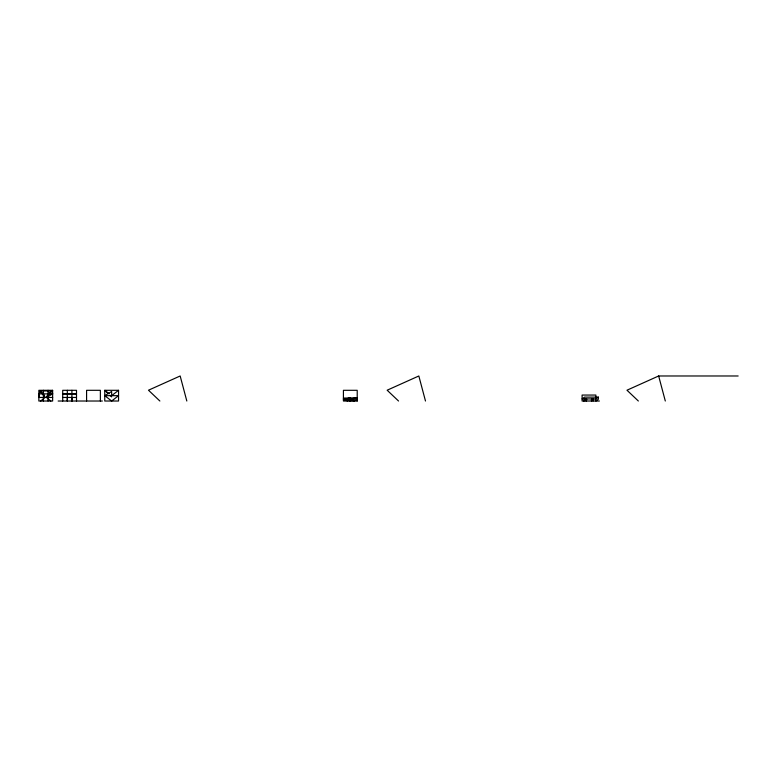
<?xml version="1.0" encoding="UTF-8"?>
<svg xmlns="http://www.w3.org/2000/svg" width="777" height="777" viewBox="0 0 777 777"><rect width="100%" height="100%" fill="white"/><g stroke="black" fill="none" stroke-linecap="round" stroke-linejoin="round"><path stroke-width="1.17" d="M67.317 397.455L67.317 401.019L67.317 390.307M71.911 397.455L71.911 401.019L71.911 390.307M349.844 401.019L349.844 398.611M350.796 401.019L350.796 398.611L357.216 398.047L343.424 398.047M357.216 401.019L357.216 390.307L343.424 390.307L343.424 401.019L357.216 401.019L357.216 399.864L349.844 399.864L347.144 401.019M40.676 401.019L44.998 397.455L43.444 393.881L40.006 390.948L38.85 397.455L52.642 397.455M118.551 390.307L104.759 390.307L104.759 401.019L118.551 401.019L118.551 390.307L111.655 395.668L111.655 391.472L104.759 395.668L111.655 401.019L118.551 395.668L104.759 395.668M349.844 398.047L343.424 399.232L350.32 399.232M598.358 397.125L595.881 398.912L582.099 398.912L584.566 397.125L598.358 397.125L598.358 399.232L595.881 401.019L595.881 395.056L582.099 395.056L582.099 401.019L599.388 401.019M352 399.864L350.32 401.019L348.64 399.864L343.424 399.864M44.998 397.455L40.006 390.948L51.486 390.948L52.642 393.881L46.494 397.455L50.806 401.019M350.777 398.057L344.328 399.213M738.15 375.981L658.653 375.981L626.971 390.209L638.354 401.019M347.144 399.232L356.322 398.057M346.086 399.232L350.709 398.533M38.85 393.881L52.642 393.881M62.714 397.455L76.505 397.455M343.424 398.611L357.216 398.611M584.566 399.232L586.858 399.232M591.462 399.232L593.754 399.232M584.935 400.068L586.489 400.068M591.491 400.068L593.045 400.068M58.149 401.019L102.36 401.019M350.796 399.864L353.496 401.019M354.584 401.019L352.68 399.864L352.68 398.611M109.071 393.657L104.759 390.307L108.207 393.599M398.533 401.019L387.15 390.209L418.832 375.981L425.485 401.019M159.868 401.019L148.485 390.209L180.167 375.981L186.82 401.019M109.936 395.25L111.655 396.892M658.653 375.981L665.306 401.019M593.045 401.019L593.045 399.388L591.491 399.388L591.491 401.019M586.489 401.019L586.489 399.388L584.935 399.388L584.935 401.019M583.634 400.068L583.634 401.019M348.64 398.611L348.64 399.864M100.369 401.019L100.369 390.307L86.587 390.307L86.587 401.019M76.505 401.019L76.505 390.307L62.714 390.307L62.714 401.019M48.048 390.307L48.048 401.019M43.444 390.307L43.444 401.019M48.048 393.881L46.494 397.455L51.486 390.948L48.048 393.881M76.505 393.881L62.714 393.881L76.505 393.881M52.642 390.307L38.85 390.307L38.85 401.019L52.642 401.019L52.642 390.307"/></g></svg>
